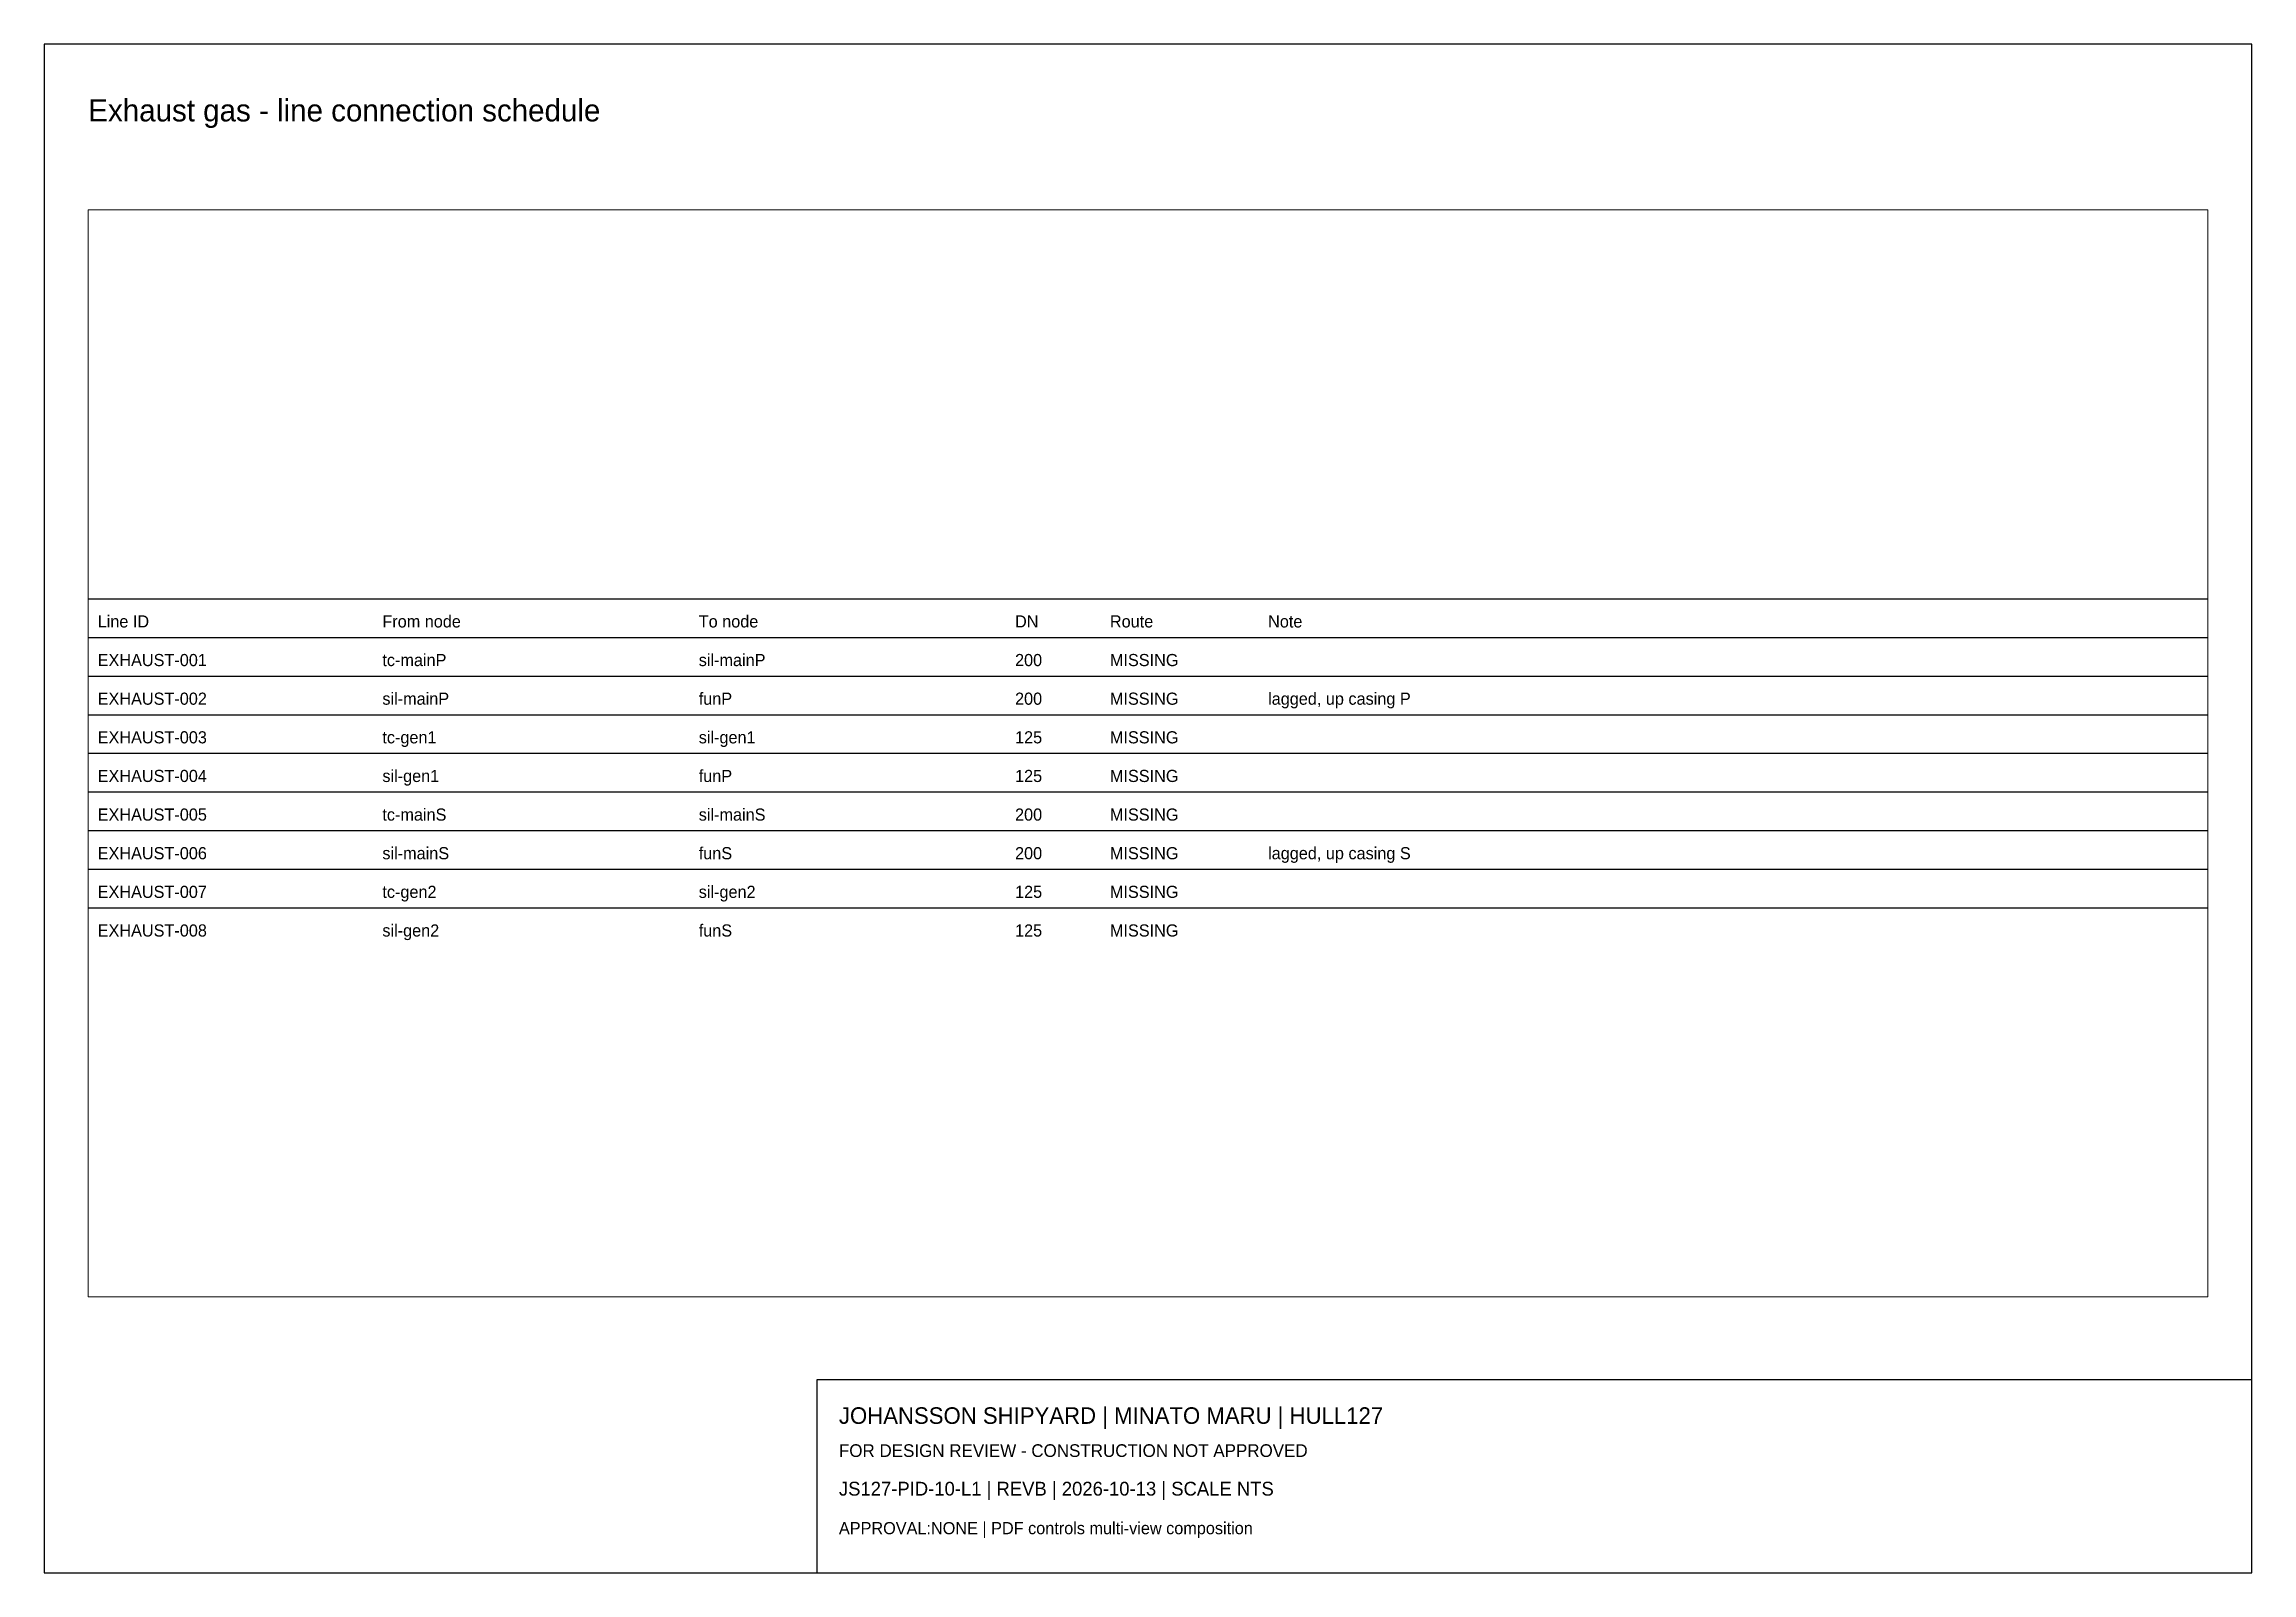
# Paper-space layout 'Layout1' of a CAD drawing. Header units: millimetres. Extents: x 10 to 410, y 10 to 287.
# The model-space entities are those that its viewports show. They can reach past a viewport. Long polylines and large blocks are cut down to what shows.
import ezdxf

# ---------------------------------------------------------------- set-up
doc = ezdxf.new("R2010")
doc.units = ezdxf.units.MM
doc.layers.add('ANNOTATION', color=7, linetype='Continuous')
doc.layers.add('GEOMETRY', color=7, linetype='Continuous')

msp = doc.modelspace()

# ---------------------------------------------------------------- linework, layer by layer
at = {"layer": 'GEOMETRY'}
for p, q in [((18, 249), (402, 249)), ((18, 242), (402, 242)), ((18, 235), (402, 235)), ((18, 228), (402, 228)), ((18, 221), (402, 221)), ((18, 214), (402, 214)), ((18, 207), (402, 207)), ((18, 200), (402, 200)), ((18, 193), (402, 193))]:
    msp.add_line(p, q, dxfattribs=at)

# ---------------------------------------------------------------- texts
at = {"layer": 'ANNOTATION'}
for s, p in [('Line ID', (19.7, 243.8)), ('From node', (71.28, 243.8)), ('To node', (128.6, 243.8)), ('DN', (185.91, 243.8)), ('Route', (203.1, 243.8)), ('Note', (231.76, 243.8)), ('EXHAUST-001', (19.7, 236.8)), ('tc-mainP', (71.28, 236.8)), ('sil-mainP', (128.6, 236.8)), ('200', (185.91, 236.8)), ('MISSING', (203.1, 236.8)), ('EXHAUST-002', (19.7, 229.8)), ('sil-mainP', (71.28, 229.8)), ('funP', (128.6, 229.8)), ('200', (185.91, 229.8)), ('MISSING', (203.1, 229.8)), ('lagged, up casing P', (231.76, 229.8)), ('EXHAUST-003', (19.7, 222.8)), ('tc-gen1', (71.28, 222.8)), ('sil-gen1', (128.6, 222.8)), ('125', (185.91, 222.8)), ('MISSING', (203.1, 222.8)), ('EXHAUST-004', (19.7, 215.8)), ('sil-gen1', (71.28, 215.8)), ('funP', (128.6, 215.8)), ('125', (185.91, 215.8)), ('MISSING', (203.1, 215.8)), ('EXHAUST-005', (19.7, 208.8)), ('tc-mainS', (71.28, 208.8)), ('sil-mainS', (128.6, 208.8)), ('200', (185.91, 208.8)), ('MISSING', (203.1, 208.8)), ('EXHAUST-006', (19.7, 201.8)), ('sil-mainS', (71.28, 201.8)), ('funS', (128.6, 201.8)), ('200', (185.91, 201.8)), ('MISSING', (203.1, 201.8)), ('lagged, up casing S', (231.76, 201.8)), ('EXHAUST-007', (19.7, 194.8)), ('tc-gen2', (71.28, 194.8)), ('sil-gen2', (128.6, 194.8)), ('125', (185.91, 194.8)), ('MISSING', (203.1, 194.8)), ('EXHAUST-008', (19.7, 187.8)), ('sil-gen2', (71.28, 187.8)), ('funS', (128.6, 187.8)), ('125', (185.91, 187.8)), ('MISSING', (203.1, 187.8))]:
    msp.add_text(s, height=2.2, dxfattribs=at).set_placement(p)

psp = doc.layouts.get("Layout1")

# ---------------------------------------------------------------- linework, layer by layer
for points in [[(10, 10), (410, 10), (410, 287), (10, 287)], [(150, 10), (410, 10), (410, 45), (150, 45)]]:
    psp.add_lwpolyline(points, close=True)

# ---------------------------------------------------------------- texts
for s, height, p in [('Exhaust gas - line connection schedule', 4, (18, 273)), ('JOHANSSON SHIPYARD | MINATO MARU | HULL127', 3, (154, 37)), ('FOR DESIGN REVIEW - CONSTRUCTION NOT APPROVED', 2.3, (154, 31)), ('JS127-PID-10-L1 | REVB | 2026-10-13 | SCALE NTS', 2.5, (154, 24)), ('APPROVAL:NONE | PDF controls multi-view composition', 2.2, (154, 17))]:
    psp.add_text(s, height=height).set_placement(p)

# ---------------------------------------------------------------- viewports
at = {"layer": 'VIEWPORTS'}
psp.add_viewport(center=(210, 158.5), size=(384, 197), view_center_point=(210, 221), view_height=197, dxfattribs=at)

doc.saveas('drawing.dxf')
